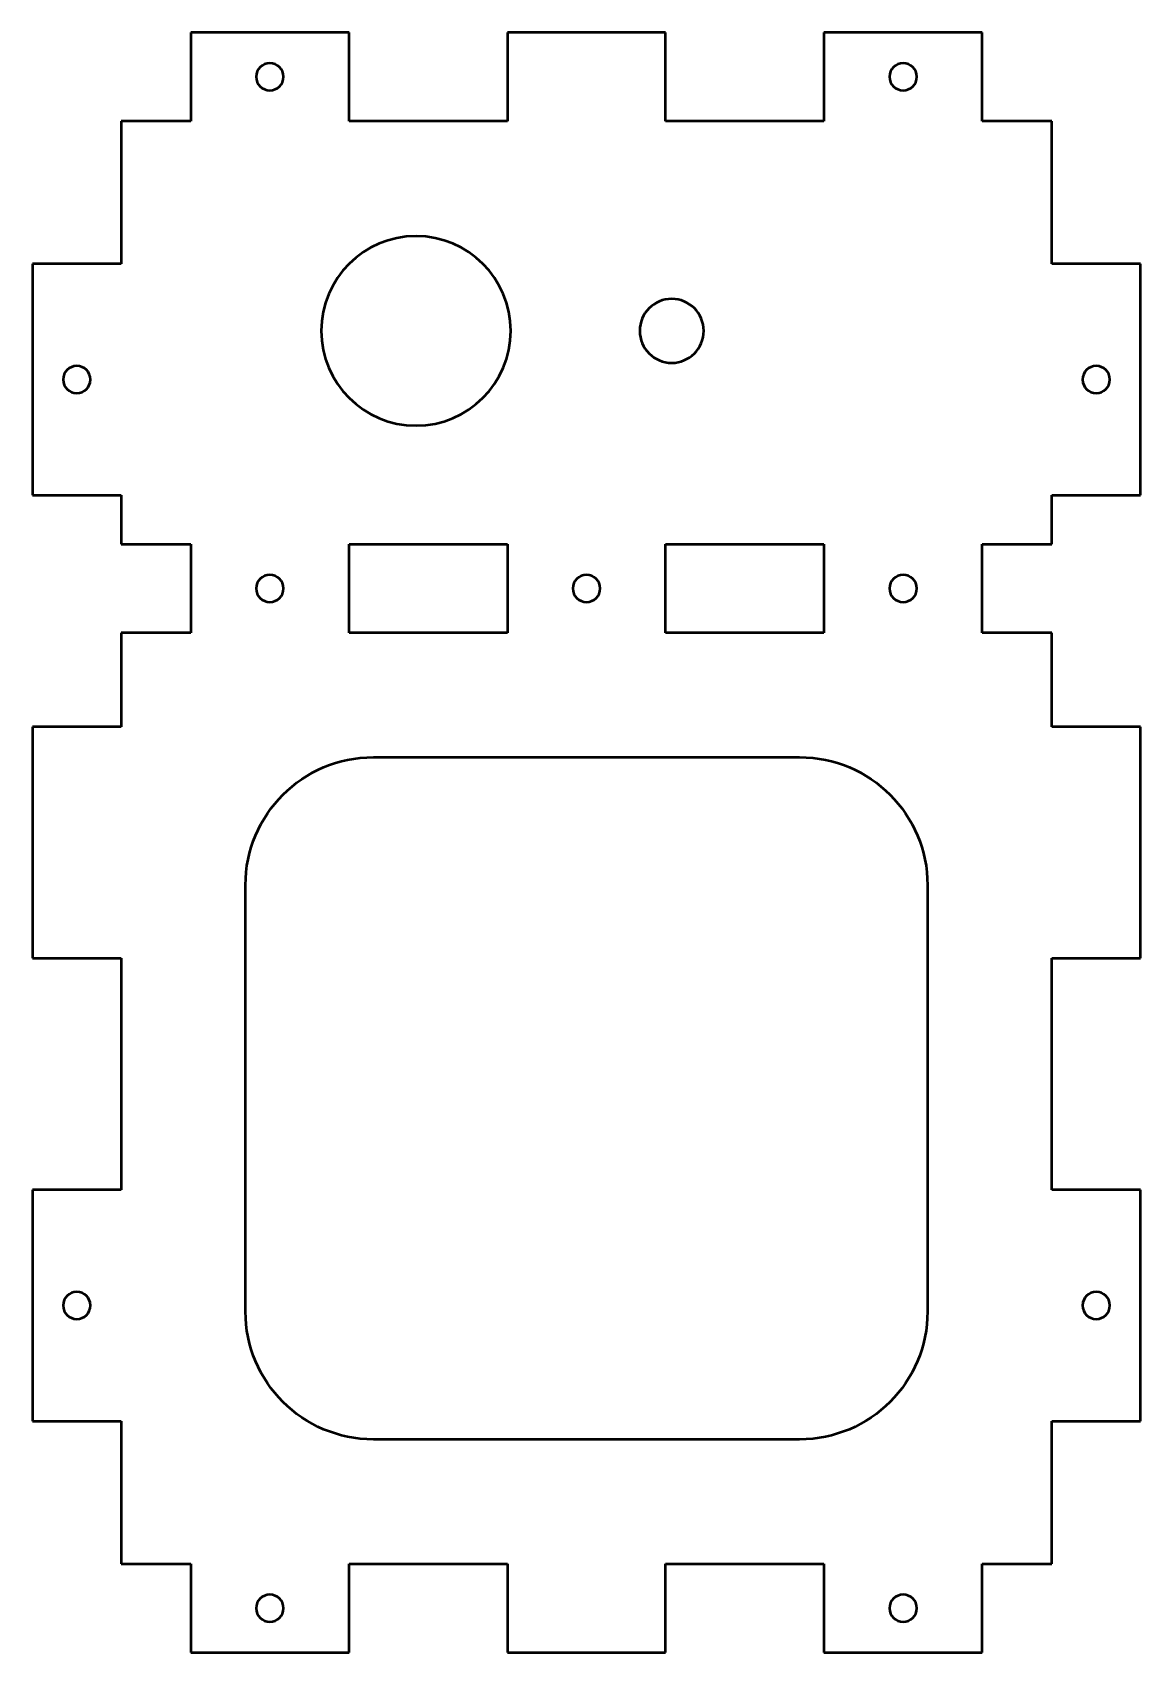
# Model space of a CAD drawing. Header units: millimetres. Extents: x 160 to 290, y 69 to 259.
import ezdxf

# ---------------------------------------------------------------- set-up
doc = ezdxf.new("R2010")
doc.units = ezdxf.units.MM
doc.header["$LTSCALE"] = 0.75
doc.layers.add('Visible', color=7, linetype='Continuous', lineweight=50)

msp = doc.modelspace()

# ---------------------------------------------------------------- linework, layer by layer
at = {"layer": 'Visible', "extrusion": (-1e-16, -1, 0)}
for p, q in [((178.730766, 259.154279), (178.730766, 248.754279)), ((197.302194, 259.154279), (178.730766, 259.154279)), ((197.302194, 248.754279), (197.302194, 259.154279)), ((215.873623, 259.154279), (215.873623, 248.754279)), ((234.445052, 259.154279), (215.873623, 259.154279)), ((234.445052, 248.754279), (234.445052, 259.154279)), ((253.01648, 259.154279), (253.01648, 248.754279)), ((271.587909, 259.154279), (253.01648, 259.154279)), ((271.587909, 248.754279), (271.587909, 259.154279)), ((170.559337, 248.754279), (170.559337, 232.011422)), ((178.730766, 248.754279), (170.559337, 248.754279)), ((215.873623, 248.754279), (197.302194, 248.754279)), ((253.01648, 248.754279), (234.445052, 248.754279)), ((279.759337, 248.754279), (271.587909, 248.754279)), ((279.759337, 232.011422), (279.759337, 248.754279)), ((160.159337, 232.011422), (160.159337, 204.868565)), ((170.559337, 232.011422), (160.159337, 232.011422)), ((290.159337, 232.011422), (279.759337, 232.011422)), ((290.159337, 204.868565), (290.159337, 232.011422)), ((160.159337, 204.868565), (170.559337, 204.868565)), ((170.559337, 204.868565), (170.559337, 199.154279)), ((279.759337, 204.868565), (290.159337, 204.868565)), ((279.759337, 199.154279), (279.759337, 204.868565)), ((170.559337, 199.154279), (178.730766, 199.154279)), ((178.730766, 199.154279), (178.730766, 188.754279)), ((197.302194, 199.154279), (215.873623, 199.154279)), ((197.302194, 188.754279), (197.302194, 199.154279)), ((215.873623, 199.154279), (215.873623, 188.754279)), ((234.445052, 199.154279), (253.01648, 199.154279)), ((234.445052, 188.754279), (234.445052, 199.154279)), ((253.01648, 199.154279), (253.01648, 188.754279)), ((271.587909, 199.154279), (279.759337, 199.154279)), ((271.587909, 188.754279), (271.587909, 199.154279)), ((170.559337, 188.754279), (170.559337, 177.725707)), ((178.730766, 188.754279), (170.559337, 188.754279)), ((215.873623, 188.754279), (197.302194, 188.754279)), ((253.01648, 188.754279), (234.445052, 188.754279)), ((279.759337, 188.754279), (271.587909, 188.754279)), ((279.759337, 177.725707), (279.759337, 188.754279)), ((160.159337, 177.725707), (160.159337, 150.58285)), ((170.559337, 177.725707), (160.159337, 177.725707)), ((290.159337, 177.725707), (279.759337, 177.725707)), ((290.159337, 150.58285), (290.159337, 177.725707)), ((200.159337, 174.154279), (250.159337, 174.154279)), ((185.159337, 109.154279), (185.159337, 159.154279)), ((265.159337, 159.154279), (265.159337, 109.154279)), ((160.159337, 150.58285), (170.559337, 150.58285)), ((170.559337, 150.58285), (170.559337, 123.439993)), ((279.759337, 150.58285), (290.159337, 150.58285)), ((279.759337, 123.439993), (279.759337, 150.58285)), ((160.159337, 123.439993), (160.159337, 96.297136)), ((170.559337, 123.439993), (160.159337, 123.439993)), ((290.159337, 123.439993), (279.759337, 123.439993)), ((290.159337, 96.297136), (290.159337, 123.439993)), ((160.159337, 96.297136), (170.559337, 96.297136)), ((170.559337, 96.297136), (170.559337, 79.554279)), ((279.759337, 96.297136), (290.159337, 96.297136)), ((279.759337, 79.554279), (279.759337, 96.297136)), ((250.159337, 94.154279), (200.159337, 94.154279)), ((170.559337, 79.554279), (178.730766, 79.554279)), ((178.730766, 79.554279), (178.730766, 69.154279)), ((197.302194, 79.554279), (215.873623, 79.554279)), ((197.302194, 69.154279), (197.302194, 79.554279)), ((215.873623, 79.554279), (215.873623, 69.154279)), ((234.445052, 79.554279), (253.01648, 79.554279)), ((234.445052, 69.154279), (234.445052, 79.554279)), ((253.01648, 79.554279), (253.01648, 69.154279)), ((271.587909, 79.554279), (279.759337, 79.554279)), ((271.587909, 69.154279), (271.587909, 79.554279)), ((178.730766, 69.154279), (197.302194, 69.154279)), ((215.873623, 69.154279), (234.445052, 69.154279)), ((253.01648, 69.154279), (271.587909, 69.154279))]:
    msp.add_line(p, q, dxfattribs=at)
at = {"layer": 'Visible', "extrusion": (0, 0, -1)}
for centre, radius in [((-188.01648, 253.954279), 1.6), ((-262.302194, 253.954279), 1.6), ((-205.159337, 224.154279), 11.1125), ((-235.159337, 224.154279), 3.75), ((-165.359337, 218.439993), 1.6), ((-284.959337, 218.439993), 1.6), ((-188.01648, 193.954279), 1.6), ((-225.159337, 193.954279), 1.6), ((-262.302194, 193.954279), 1.6), ((-165.359337, 109.868565), 1.6), ((-284.959337, 109.868565), 1.6), ((-188.01648, 74.354279), 1.6), ((-262.302194, 74.354279), 1.6)]:
    msp.add_circle(centre, radius, dxfattribs=at)
for centre, start, end in [((-200.159337, 159.154279), 0, 90), ((-250.159337, 159.154279), 90, 180), ((-200.159337, 109.154279), 270, 0), ((-250.159337, 109.154279), 180, 270)]:
    msp.add_arc(centre, 15, start, end, dxfattribs=at)

doc.saveas('drawing.dxf')
